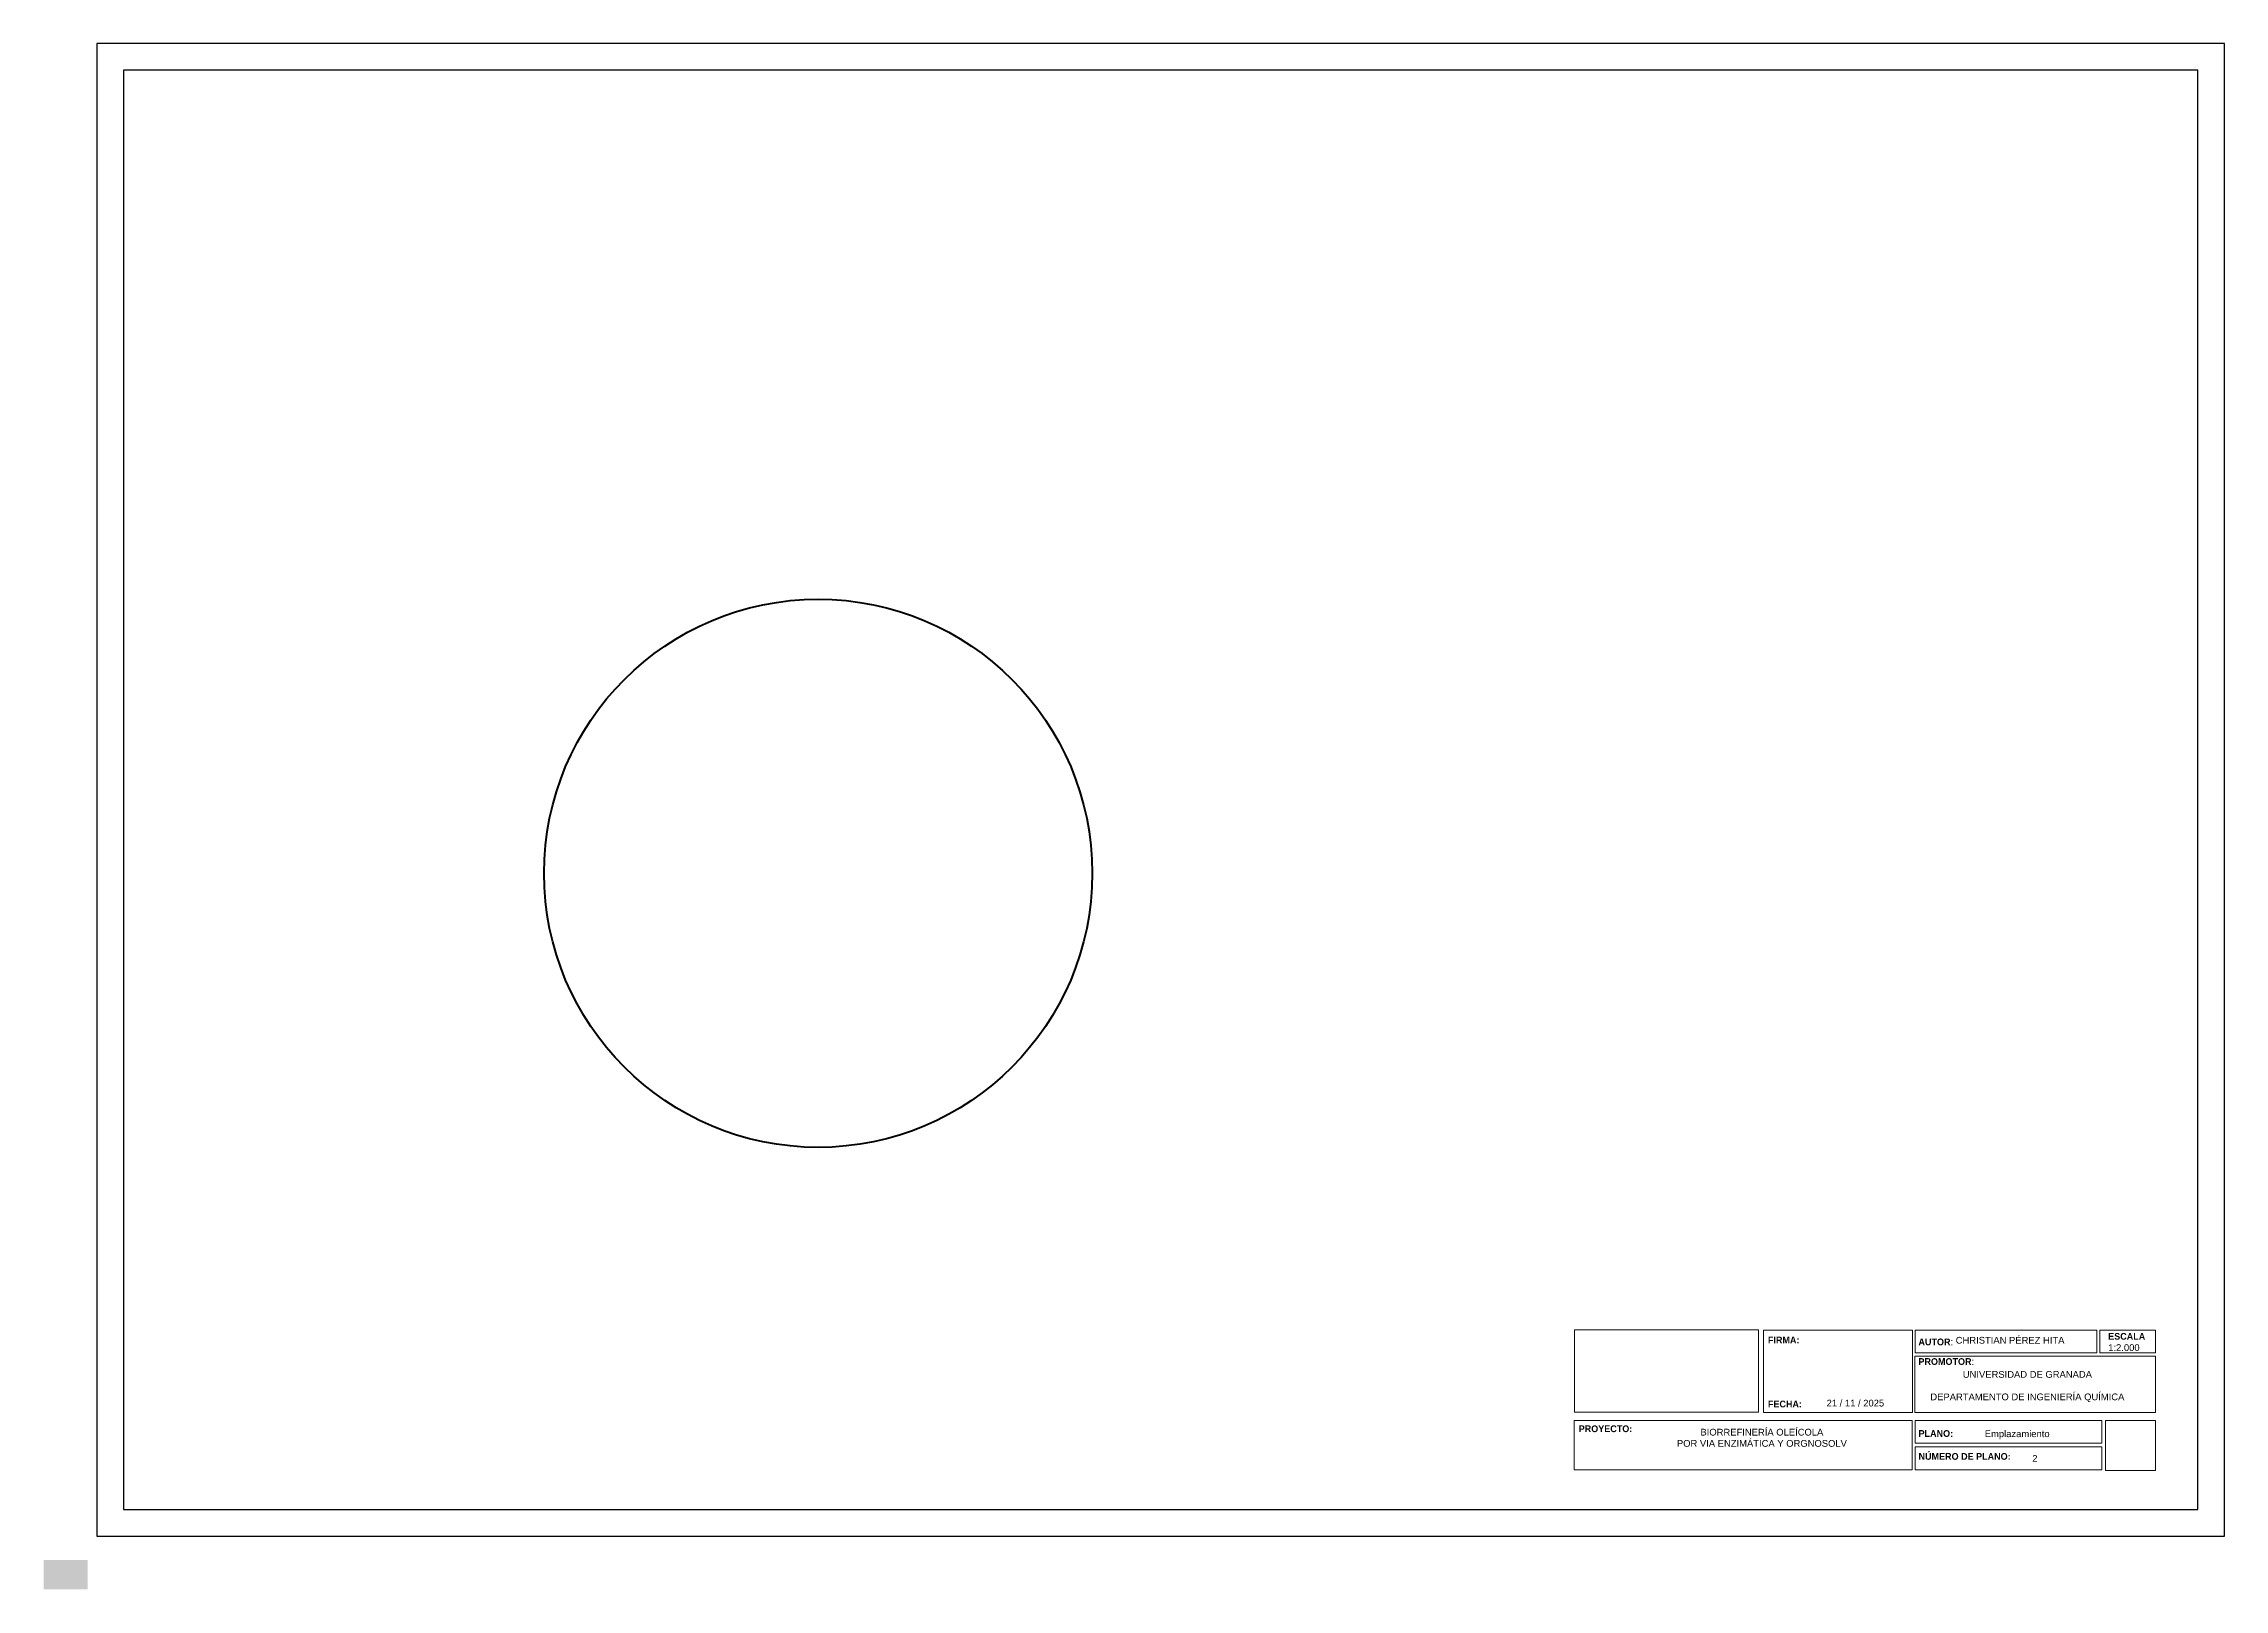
# Paper-space layout 'Localizacion' of a CAD drawing. Header units: metres, sheet in millimetres. Extents: x 0 to 410, y 0 to 291.
import ezdxf

# ---------------------------------------------------------------- set-up
doc = ezdxf.new("R2010")
doc.units = ezdxf.units.M
doc.header["$LTSCALE"] = 5
doc.header["$MEASUREMENT"] = 0
doc.layers.add('11. LEYENDA', color=7, linetype='Continuous', lineweight=9)
doc.layers.add('PDF2_Rellenos sólidos', color=7, linetype='Continuous', true_color=0xffffff)
doc.styles.get("Standard").update_dxf_attribs({"font": 'arial.ttf'})

psp = doc.layouts.new('Localizacion')

# ---------------------------------------------------------------- hatches: boundary and pattern name
at = {"layer": 'PDF2_Rellenos sólidos', "lineweight": 40, "transparency": 33554559}
psp.add_hatch(color=256, dxfattribs=at).paths.add_polyline_path([(8.26, 5.51), (0, 5.51), (0, 0), (8.26, 0)])

# ---------------------------------------------------------------- linework, layer by layer
for points in [[(10, 10), (410, 10), (410, 290.6), (10, 290.6)], [(15, 15), (405, 15), (405, 285.6), (15, 285.6)]]:
    psp.add_lwpolyline(points, close=True)
at = {"color": 1, "lineweight": 40}
psp.add_circle((145.62, 134.62), 51.53, dxfattribs=at)
at = {"layer": '11. LEYENDA', "ltscale": 0.05}
for points in [[(322.44, 33.29), (287.79, 33.29), (287.79, 48.8), (322.44, 48.8)], [(323.34, 48.76), (351.34, 48.76), (351.34, 33.27), (323.34, 33.27)], [(351.87, 48.74), (386.04, 48.74), (386.04, 44.45), (351.87, 44.45)], [(386.56, 48.74), (397.08, 48.74), (397.08, 44.45), (386.56, 44.45)], [(351.82, 43.87), (397.08, 43.87), (397.08, 33.27), (351.82, 33.27)], [(287.76, 31.77), (351.33, 31.77), (351.33, 22.5), (287.76, 22.5)], [(351.87, 31.77), (386.94, 31.77), (386.94, 27.49), (351.87, 27.49)], [(387.64, 31.77), (397.08, 31.77), (397.08, 22.38), (387.64, 22.38)], [(351.87, 26.79), (386.94, 26.79), (386.94, 22.5), (351.87, 22.5)]]:
    psp.add_lwpolyline(points, close=True, dxfattribs=at)

# ---------------------------------------------------------------- texts
at = {"layer": '11. LEYENDA', "ltscale": 0.05, "attachment_point": 1}
for s, width, insert, char_height in [('{\\fCascadia Code ExtraLight|b1|i0|c0|p49;FIRMA:}', 6.4045, (324.18, 47.51), 1.2668), ('{\\fCascadia Code ExtraLight|b1|i0|c0|p49;AUTOR}:', 6.4045, (352.48, 47.16), 1.2668), ('\\pxqc;CHRISTIAN PÉREZ HITA', 45.382, (347.02, 47.47), 1.2668), ('{\\fCascadia Code ExtraLight|b1|i0|c0|p49;ESCALA }\\P1:2.000', 10.0528, (388.16, 48.2), 1.2668), ('{\\fCascadia Code ExtraLight|b1|i0|c0|p49;PROMOTOR}:', 6.4045, (352.48, 43.47), 1.2668), ('\\pxqc;UNIVERSIDAD DE GRANADA\\P\\PDEPARTAMENTO DE INGENIERÍA QUÍMICA', 45.382, (350.27, 41.05), 1.2668), ('{\\fCascadia Code ExtraLight|b1|i0|c0|p49;FECHA:}', 6.4045, (324.18, 35.48), 1.2668), ('\\pxqc;21 / 11 / 2025', 39.167, (321.04, 35.65), 1.2668), ('{\\fCascadia Code ExtraLight|b1|i0|c0|p49;PROYECTO:}', 7.0624, (288.61, 30.83), 1.2668), ('\\pxqc;BIORREFINERÍA OLEÍCOLA \\PPOR VIA ENZIMÁTICA Y ORGNOSOLV', 51.3381, (297.38, 30.19), 1.2668), ('{\\fCascadia Code ExtraLight|b1|i0|c0|p49;PLANO:}', 7.0624, (352.5, 29.94), 1.2668), ('\\pxqc;Emplazamiento', 28.5094, (356.79, 29.89), 1.2668), ('{\\fCascadia Code ExtraLight|b1|i0|c0|p49;NÚMERO DE PLANO:}', 20.1402, (352.5, 25.63), 1.2668), ('\\pxqc;2', 39.167, (354.79, 25.26), 1.267)]:
    psp.add_mtext_dynamic_manual_height_columns(s, width=width, gutter_width=6.33, heights=[0], dxfattribs=dict(at, insert=insert, char_height=char_height))

doc.saveas('drawing.dxf')
